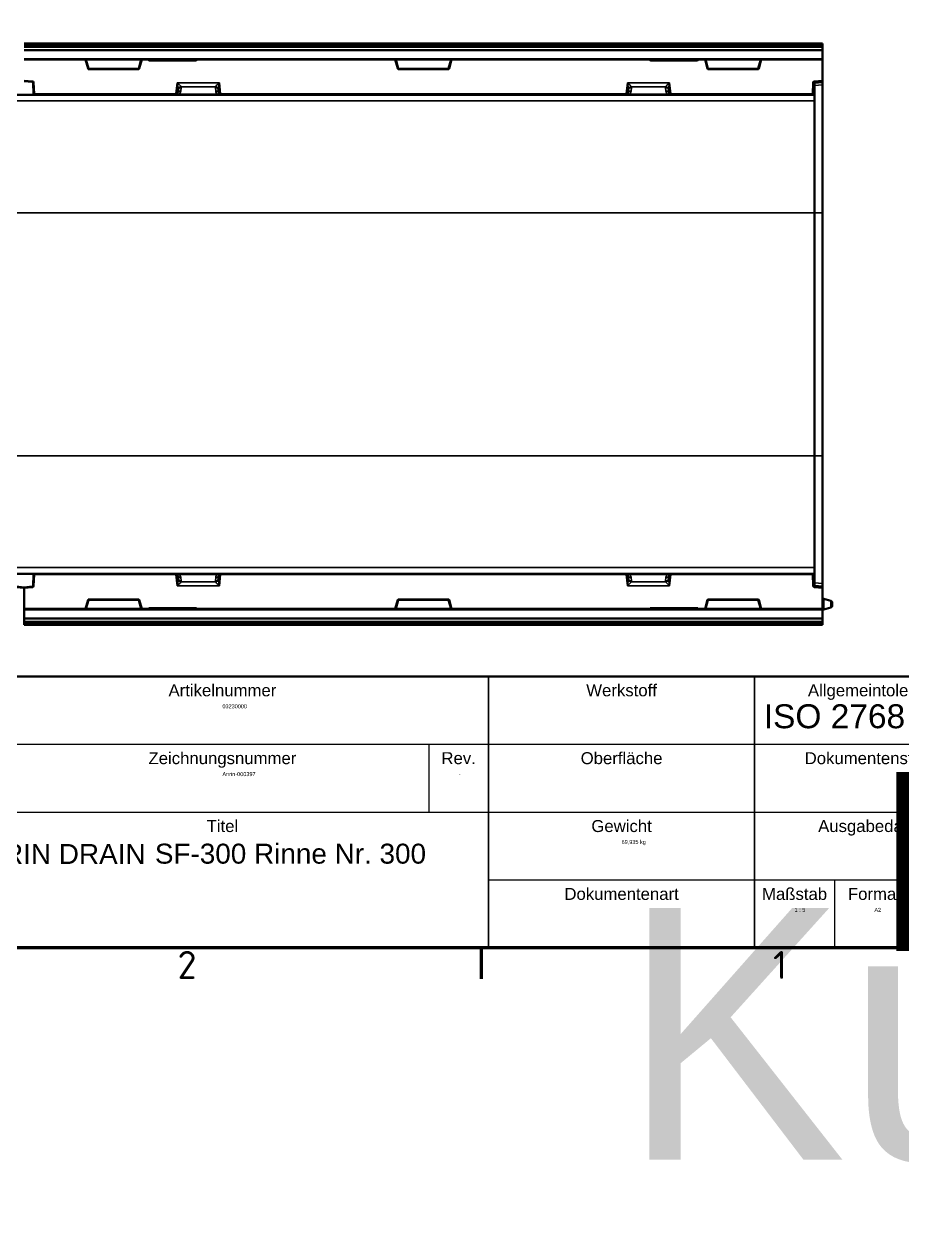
# Model space of a CAD drawing. Header units: millimetres. Extents: x 0 to 4362, y -130 to 2100.
# Drawn here: x 2313 to 2862, y -130 to 628 of the extents above; entities that cross this region are included whole.
import ezdxf
from ezdxf.enums import TextEntityAlignment as Align

# ---------------------------------------------------------------- set-up
doc = ezdxf.new("R2018")
doc.units = ezdxf.units.MM
doc.header["$LTSCALE"] = 5
for name, color, linetype, lineweight in [('Rahmen (ISO)', 7, 'Continuous', 70), ('Sichtbar (ISO)', 7, 'Continuous', 50), ('Sichtbar schmal (ISO)', 7, 'Continuous', 35), ('Symbole(DIN)', 7, 'Continuous', 25), ('Titel (ISO)', 7, 'Continuous', 50)]:
    doc.layers.add(name, color=color, linetype=linetype, lineweight=lineweight)
doc.styles.add('Aktuell-DIN', font='arial.ttf')
doc.styles.add('Notiztext (DIN)', font='isocpeur.ttf')
doc.styles.get("Standard").update_dxf_attribs({"font": 'arial.ttf'})

# ---------------------------------------------------------------- blocks, each defined once
blk = doc.blocks.new('Ränder Standardrahmen')
at = {"layer": 'Rahmen (ISO)'}
blk.add_line((519.75, 10), (519.75, 6.1), dxfattribs=at)
at = {"layer": 'Rahmen (ISO)', "flags": 128}
blk.add_lwpolyline([(10, 10), (10, 410), (584, 410), (584, 10), (10, 10)], dxfattribs=at)
at = {"layer": 'Rahmen (ISO)', "char_height": 3.5, "attachment_point": 7, "style": 'Notiztext (DIN)'}
for s, insert in [('2', (481.7, 6.1)), ('1', (556.3, 6.1))]:
    blk.add_mtext(s, dxfattribs=dict(at, insert=insert))
blk = doc.blocks.new('Schriftfelder Kundenzeichnung DE')
at = {"layer": 'Titel (ISO)', "lineweight": 50}
for p, q in [((283.01, 239.22), (103.01, 239.22)), ((103.01, 205.22), (283.01, 205.22))]:
    blk.add_line(p, q, dxfattribs=at)
at = {"layer": 'Titel (ISO)', "lineweight": 35}
for p, q in [((219.68, 239.22), (219.68, 205.22)), ((253.01, 239.22), (253.01, 205.22))]:
    blk.add_line(p, q, dxfattribs=at)
at = {"layer": 'Titel (ISO)', "lineweight": 25}
for p, q in [((103.01, 230.72), (283.01, 230.72)), ((212.18, 230.72), (212.18, 222.22)), ((153.01, 222.22), (283.01, 222.22)), ((219.68, 213.72), (283.01, 213.72)), ((263.01, 213.72), (263.01, 205.22))]:
    blk.add_line(p, q, dxfattribs=at)
at = {"layer": 'Symbole(DIN)', "color": 7, "style": 'Aktuell-DIN'}
for s, insert, char_height, attachment_point in [('\\fArial|b0|i0;Artikelnummer', (186.34, 238.22), 1.5, 2), ('\\fArial|b0|i0;Werkstoff', (236.34, 238.22), 1.5, 2), ('\\fArial|b0|i0;Allgemeintoleranz', (268.01, 238.22), 1.5, 2), ('\\fArial|b0|i0;Zeichnungsnummer', (186.34, 229.72), 1.5, 2), ('\\fArial|b0|i0;Oberfläche', (236.34, 229.72), 1.5, 2), ('\\fArial|b0|i0;Dokumentenstatus', (268.01, 229.72), 1.5, 2), ('\\fArial|b0|i0;Titel', (186.34, 221.22), 1.5, 2), ('\\fArial|b0|i0;Gewicht', (236.34, 221.22), 1.5, 2), ('\\fArial|b0|i0;Ausgabedatum', (268.01, 221.22), 1.5, 2), ('\\fArial|b0|i0; ', (176.72, 218.72), 3, 1), ('\\fArial|b0|i0;Dokumentenart', (236.34, 212.72), 1.5, 2), ('\\fArial|b0|i0;Maßstab', (258.01, 212.72), 1.5, 2), ('\\fArial|b0|i0;Format', (268.01, 212.72), 1.5, 2)]:
    blk.add_mtext(s, dxfattribs=dict(at, insert=insert, char_height=char_height, attachment_point=attachment_point))
for s, insert, char_height, width, attachment_point in [('\\fArial|b0|i0;ISO 2768 - mK', (268.01, 235.72), 3, 27.7157, 2), ('\\fArial|b0|i0;ANRIN DRAIN', (154.01, 218.22), 2.5, 22.7077, 1), ('\\fArial|b0|i0;SF-300 Rinne Nr. 300', (177.88, 218.26), 2.5, 33.9653, 1)]:
    blk.add_mtext(s, dxfattribs=dict(at, insert=insert, char_height=char_height, width=width, attachment_point=attachment_point))
at = {"layer": 'Symbole(DIN)', "color": 179, "insert": (215.93, 229.72), "char_height": 1.5, "attachment_point": 2, "style": 'Aktuell-DIN'}
blk.add_mtext('\\fArial|b0|i0;Rev.', dxfattribs=at)
at = {"layer": 'Symbole(DIN)', "color": 7, "lineweight": 30, "flags": 104}
for tag, height, p in [('AUTOR', 2.5, (115.51, 235.72)), ('Artikelnummer', 3, (186.34, 235.72)), ('MATERIAL', 1.8, (236.34, 235.72)), ('VaultStatus', 2, (268.01, 227.22)), ('BAUTEILNUMMER', 4, (186.34, 227.22)), ('Oberfläche', 2.5, (236.34, 227.22)), ('REVISIONSNUMMER', 4, (215.93, 227.22)), ('MASSE\\P3;', 3, (236.34, 218.72)), ('GENEHM.DAT._KONSTR.', 3, (268.01, 218.72)), ('Dokumentenart', 2.5, (236.34, 210.22)), ('Anfänglicher_Ansichtsmaßstab', 2.5, (258.01, 210.22)), ('Blattgröße', 2.5, (268.01, 210.22)), ('Blattnummer', 2.5, (278.01, 210.22))]:
    blk.add_attdef(tag, text='', height=height, dxfattribs=at).set_placement(p, align=Align.TOP_CENTER)

msp = doc.modelspace()

# ---------------------------------------------------------------- linework, layer by layer
at = {"layer": 'Sichtbar (ISO)'}
for p, q in [((2812.521, 616.203), (2312.521, 616.203)), ((2812.521, 616.203), (2812.521, 615.703)), ((2812.521, 615.203), (2812.521, 615.703)), ((2812.521, 614.203), (2812.521, 615.203)), ((2812.521, 614.203), (2312.521, 614.203)), ((2812.521, 612.203), (2312.521, 612.203)), ((2812.521, 614.203), (2812.521, 614.177)), ((2812.521, 612.203), (2812.521, 614.177)), ((2812.521, 606.703), (2812.521, 612.203)), ((2312.521, 606.203), (2351.258, 606.203)), ((2352.466, 600.57), (2350.913, 606.203)), ((2351.419, 606.203), (2385.624, 606.203)), ((2352.948, 600.203), (2384.094, 600.203)), ((2386.13, 606.203), (2384.576, 600.57)), ((2385.784, 606.203), (2390.671, 606.203)), ((2390.387, 606.203), (2390.422, 606.073)), ((2390.671, 606.203), (2420.371, 606.203)), ((2420.262, 606.19), (2390.781, 606.19)), ((2390.905, 605.703), (2420.138, 605.703)), ((2420.371, 606.203), (2545.258, 606.203)), ((2420.621, 606.073), (2420.655, 606.203)), ((2546.466, 600.57), (2544.913, 606.203)), ((2545.419, 606.203), (2579.624, 606.203)), ((2546.948, 600.203), (2578.094, 600.203)), ((2580.13, 606.203), (2578.576, 600.57)), ((2579.784, 606.203), (2704.671, 606.203)), ((2704.387, 606.203), (2704.422, 606.073)), ((2704.671, 606.203), (2734.371, 606.203)), ((2734.262, 606.19), (2704.781, 606.19)), ((2704.905, 605.703), (2734.138, 605.703)), ((2734.371, 606.203), (2739.258, 606.203)), ((2734.621, 606.073), (2734.655, 606.203)), ((2740.466, 600.57), (2738.913, 606.203)), ((2739.419, 606.203), (2773.624, 606.203)), ((2740.948, 600.203), (2772.094, 600.203)), ((2774.13, 606.203), (2772.576, 600.57)), ((2773.784, 606.203), (2812.521, 606.203)), ((2812.521, 606.703), (2812.521, 606.203)), ((2812.521, 593.186), (2812.521, 606.203)), ((2312.521, 592.684), (2317.588, 592.241)), ((2807.454, 592.241), (2812.521, 592.684)), ((2807.521, 591.765), (2812.521, 592.203)), ((2812.521, 592.174), (2807.521, 591.761)), ((2812.521, 593.186), (2812.521, 592.684)), ((2812.521, 592.684), (2812.521, 592.203)), ((2812.521, 592.203), (2812.521, 592.174)), ((2812.521, 592.174), (2812.521, 590.342)), ((2318.044, 591.769), (2318.416, 584.677)), ((2408.615, 585.098), (2408.839, 587.222)), ((2434.204, 587.222), (2434.427, 585.098)), ((2690.615, 585.098), (2690.839, 587.222)), ((2716.204, 587.222), (2716.427, 585.098)), ((2806.627, 584.677), (2806.999, 591.769)), ((2807.521, 584.203), (2807.521, 591.765)), ((2812.521, 590.342), (2812.521, 510.345)), ((2306.128, 584.203), (2318.915, 584.203)), ((2318.915, 584.203), (2407.568, 584.203)), ((2407.621, 584.203), (2407.568, 584.203)), ((2407.621, 584.203), (2435.422, 584.203)), ((2435.474, 584.203), (2435.422, 584.203)), ((2435.474, 584.203), (2689.568, 584.203)), ((2689.621, 584.203), (2689.568, 584.203)), ((2689.621, 584.203), (2717.422, 584.203)), ((2717.474, 584.203), (2717.422, 584.203)), ((2717.474, 584.203), (2806.128, 584.203)), ((2806.128, 584.203), (2807.521, 584.203)), ((2807.521, 580.335), (2807.521, 584.203)), ((2807.521, 510.345), (2807.521, 580.335)), ((2807.521, 358.061), (2807.521, 510.345)), ((2812.521, 510.345), (2812.521, 358.061)), ((2807.521, 288.07), (2807.521, 358.061)), ((2812.521, 358.061), (2812.521, 278.063)), ((2306.128, 284.203), (2318.915, 284.203)), ((2318.416, 283.729), (2318.044, 276.637)), ((2407.568, 284.203), (2318.915, 284.203)), ((2407.568, 284.203), (2407.621, 284.203)), ((2435.422, 284.203), (2407.621, 284.203)), ((2408.839, 281.184), (2408.615, 283.307)), ((2434.427, 283.307), (2434.204, 281.184)), ((2435.422, 284.203), (2435.474, 284.203)), ((2689.568, 284.203), (2435.474, 284.203)), ((2689.568, 284.203), (2689.621, 284.203)), ((2717.422, 284.203), (2689.621, 284.203)), ((2690.839, 281.184), (2690.615, 283.307)), ((2716.427, 283.307), (2716.204, 281.184)), ((2717.422, 284.203), (2717.474, 284.203)), ((2806.128, 284.203), (2717.474, 284.203)), ((2806.128, 284.203), (2807.521, 284.203)), ((2806.999, 276.637), (2806.627, 283.729)), ((2807.521, 284.203), (2807.521, 288.07)), ((2807.521, 276.64), (2807.521, 284.203)), ((2312.521, 275.722), (2307.454, 276.165)), ((2317.588, 276.165), (2312.521, 275.722)), ((2312.521, 275.722), (2312.521, 275.22)), ((2312.521, 275.22), (2312.521, 275.722)), ((2312.521, 262.203), (2312.521, 275.22)), ((2312.521, 275.22), (2312.521, 262.203)), ((2812.521, 275.722), (2807.454, 276.165)), ((2807.521, 276.644), (2812.521, 276.231)), ((2812.521, 276.203), (2807.521, 276.64)), ((2812.521, 278.063), (2812.521, 276.231)), ((2812.521, 276.231), (2812.521, 276.203)), ((2812.521, 275.722), (2812.521, 276.203)), ((2812.521, 275.722), (2812.521, 275.22)), ((2812.521, 262.203), (2812.521, 275.22)), ((2350.913, 262.203), (2352.466, 267.836)), ((2384.094, 268.203), (2352.948, 268.203)), ((2384.576, 267.836), (2386.13, 262.203)), ((2544.913, 262.203), (2546.466, 267.836)), ((2578.094, 268.203), (2546.948, 268.203)), ((2578.576, 267.836), (2580.13, 262.203)), ((2738.913, 262.203), (2740.466, 267.836)), ((2772.094, 268.203), (2740.948, 268.203)), ((2772.576, 267.836), (2774.13, 262.203)), ((2813.263, 268.504), (2817.78, 267.294)), ((2818.521, 266.328), (2818.521, 264.078)), ((2312.521, 261.703), (2312.521, 262.203)), ((2351.258, 262.203), (2312.521, 262.203)), ((2312.521, 261.703), (2312.521, 256.203)), ((2385.624, 262.202), (2351.419, 262.202)), ((2390.671, 262.203), (2385.784, 262.203)), ((2390.422, 262.332), (2390.387, 262.203)), ((2420.371, 262.203), (2390.671, 262.203)), ((2390.781, 262.215), (2420.262, 262.215)), ((2420.138, 262.703), (2390.905, 262.703)), ((2545.258, 262.203), (2420.371, 262.203)), ((2420.655, 262.203), (2420.621, 262.332)), ((2579.624, 262.202), (2545.419, 262.202)), ((2704.671, 262.203), (2579.784, 262.203)), ((2704.422, 262.332), (2704.387, 262.203)), ((2734.371, 262.203), (2704.671, 262.203)), ((2704.781, 262.215), (2734.262, 262.215)), ((2734.138, 262.703), (2704.905, 262.703)), ((2739.258, 262.203), (2734.371, 262.203)), ((2734.655, 262.203), (2734.621, 262.332)), ((2773.624, 262.202), (2739.419, 262.202)), ((2812.521, 262.203), (2773.784, 262.203)), ((2812.521, 262.203), (2812.521, 261.703)), ((2812.521, 256.203), (2812.521, 261.703)), ((2813.263, 261.901), (2817.78, 263.112)), ((2312.521, 256.203), (2312.521, 254.228)), ((2312.521, 256.203), (2812.521, 256.203)), ((2312.521, 254.203), (2312.521, 254.228)), ((2312.521, 254.203), (2812.521, 254.203)), ((2312.521, 254.203), (2312.521, 253.203)), ((2312.521, 253.203), (2312.521, 252.703)), ((2312.521, 252.203), (2312.521, 252.703)), ((2312.521, 252.203), (2812.521, 252.203)), ((2812.521, 254.228), (2812.521, 256.203)), ((2812.521, 254.228), (2812.521, 254.203)), ((2812.521, 253.203), (2812.521, 254.203)), ((2812.521, 252.703), (2812.521, 253.203)), ((2812.521, 252.703), (2812.521, 252.203))]:
    msp.add_line(p, q, dxfattribs=at)
for centre, radius, start, end in [((2352.948, 600.703), 0.5, 195.422768, 270), ((2384.094, 600.703), 0.5, 270, 344.577232), ((2390.905, 606.203), 0.5, 195, 270), ((2420.138, 606.203), 0.5, 270, 345), ((2546.948, 600.703), 0.5, 195.422768, 270), ((2578.094, 600.703), 0.5, 270, 344.577232), ((2704.905, 606.203), 0.5, 195, 270), ((2734.138, 606.203), 0.5, 270, 345), ((2740.948, 600.703), 0.5, 195.422768, 270), ((2772.094, 600.703), 0.5, 270, 344.577232), ((2317.545, 591.743), 0.5, 3, 85), ((2807.498, 591.743), 0.5, 95, 177), ((2318.915, 584.703), 0.5, 183, 270), ((2407.621, 585.203), 1, 270, 354), ((2435.422, 585.203), 1, 186, 270), ((2689.621, 585.203), 1, 270, 354), ((2717.422, 585.203), 1, 186, 270), ((2806.128, 584.703), 0.5, 270, 357), ((2318.915, 283.703), 0.5, 90, 177), ((2407.621, 283.203), 1, 6, 90), ((2435.422, 283.203), 1, 90, 174), ((2689.621, 283.203), 1, 6, 90), ((2717.422, 283.203), 1, 90, 174), ((2806.128, 283.703), 0.5, 3, 90), ((2317.545, 276.663), 0.5, 275, 357), ((2807.498, 276.663), 0.5, 183, 265), ((2352.948, 267.703), 0.5, 90, 164.577232), ((2384.094, 267.703), 0.5, 15.422768, 90), ((2546.948, 267.703), 0.5, 90, 164.577232), ((2578.094, 267.703), 0.5, 15.422768, 90), ((2740.948, 267.703), 0.5, 90, 164.577232), ((2772.094, 267.703), 0.5, 15.422768, 90), ((2813.521, 269.47), 1, 180, 255), ((2817.521, 266.328), 1, 0, 75), ((2390.905, 262.203), 0.5, 90, 165), ((2420.138, 262.203), 0.5, 15, 90), ((2704.905, 262.203), 0.5, 90, 165), ((2734.138, 262.203), 0.5, 15, 90), ((2813.521, 260.935), 1, 105, 180), ((2817.521, 264.078), 1, 285, 0)]:
    msp.add_arc(centre, radius, start, end, dxfattribs=at)
for centre, major_axis, start_param, end_param in [((2390.768, 606.716), (0.137, -0.51), 5.8149227, 6.0344777), ((2420.275, 606.716), (-0.137, -0.51), 0.2487076, 0.4682626), ((2704.768, 606.716), (0.137, -0.51), 5.8149227, 6.0344777), ((2734.275, 606.716), (-0.137, -0.51), 0.2487076, 0.4682626), ((2390.768, 261.69), (0.137, 0.51), 0.2487076, 0.4682626), ((2420.275, 261.69), (-0.137, 0.51), 5.8149227, 6.0344777), ((2704.768, 261.69), (0.137, 0.51), 0.2487076, 0.4682626), ((2734.275, 261.69), (-0.137, 0.51), 5.8149227, 6.0344777)]:
    msp.add_ellipse(centre, major_axis=major_axis, ratio=0.947813, start_param=start_param, end_param=end_param, dxfattribs=at)
for points in [[(2351.258, 606.203), (2351.311, 606.203), (2351.366, 606.203), (2351.419, 606.203)], [(2385.624, 606.203), (2385.676, 606.203), (2385.731, 606.203), (2385.784, 606.203)], [(2545.258, 606.203), (2545.311, 606.203), (2545.366, 606.203), (2545.419, 606.203)], [(2579.624, 606.203), (2579.676, 606.203), (2579.731, 606.203), (2579.784, 606.203)], [(2739.258, 606.203), (2739.311, 606.203), (2739.366, 606.203), (2739.419, 606.203)], [(2773.624, 606.203), (2773.676, 606.203), (2773.731, 606.203), (2773.784, 606.203)], [(2351.419, 262.202), (2351.366, 262.202), (2351.311, 262.203), (2351.258, 262.203)], [(2385.784, 262.203), (2385.732, 262.203), (2385.676, 262.202), (2385.624, 262.202)], [(2545.419, 262.202), (2545.366, 262.202), (2545.311, 262.203), (2545.258, 262.203)], [(2579.784, 262.203), (2579.732, 262.203), (2579.676, 262.202), (2579.624, 262.202)], [(2739.419, 262.202), (2739.366, 262.202), (2739.311, 262.203), (2739.258, 262.203)], [(2773.784, 262.203), (2773.732, 262.203), (2773.676, 262.202), (2773.624, 262.202)]]:
    msp.add_open_spline(points, degree=3, dxfattribs=at)
at = {"layer": 'Sichtbar schmal (ISO)'}
for p, q in [((2312.521, 615.703), (2812.521, 615.703)), ((2812.521, 615.203), (2312.521, 615.203)), ((2312.521, 614.177), (2812.521, 614.177)), ((2812.521, 606.703), (2312.521, 606.703)), ((2352.948, 600.659), (2351.419, 606.203)), ((2352.948, 600.659), (2352.948, 600.203)), ((2384.094, 600.659), (2352.948, 600.659)), ((2385.624, 606.203), (2384.094, 600.659)), ((2384.094, 600.203), (2384.094, 600.659)), ((2390.905, 605.727), (2390.781, 606.19)), ((2390.905, 605.727), (2390.905, 605.703)), ((2420.138, 605.727), (2390.905, 605.727)), ((2420.262, 606.19), (2420.138, 605.727)), ((2420.138, 605.703), (2420.138, 605.727)), ((2546.948, 600.659), (2545.419, 606.203)), ((2546.948, 600.659), (2546.948, 600.203)), ((2578.094, 600.659), (2546.948, 600.659)), ((2579.624, 606.203), (2578.094, 600.659)), ((2578.094, 600.203), (2578.094, 600.659)), ((2704.905, 605.727), (2704.781, 606.19)), ((2704.905, 605.727), (2704.905, 605.703)), ((2734.138, 605.727), (2704.905, 605.727)), ((2734.262, 606.19), (2734.138, 605.727)), ((2734.138, 605.703), (2734.138, 605.727)), ((2740.948, 600.659), (2739.419, 606.203)), ((2740.948, 600.659), (2740.948, 600.203)), ((2772.094, 600.659), (2740.948, 600.659)), ((2773.624, 606.203), (2772.094, 600.659)), ((2772.094, 600.203), (2772.094, 600.659)), ((2317.632, 592.739), (2312.521, 593.186)), ((2317.632, 592.739), (2317.588, 592.241)), ((2318.044, 591.769), (2318.543, 591.795)), ((2318.915, 584.703), (2318.543, 591.795)), ((2806.499, 591.795), (2806.128, 584.703)), ((2806.499, 591.795), (2806.999, 591.769)), ((2812.521, 593.186), (2807.411, 592.739)), ((2807.454, 592.241), (2807.411, 592.739)), ((2318.915, 584.703), (2318.416, 584.677)), ((2407.568, 584.703), (2318.915, 584.703)), ((2318.915, 584.703), (2318.915, 584.203)), ((2408.306, 591.716), (2407.568, 584.703)), ((2407.568, 584.203), (2407.568, 584.703)), ((2407.568, 584.703), (2407.673, 584.697)), ((2408.306, 591.716), (2434.737, 591.716)), ((2433.468, 584.564), (2409.575, 584.564)), ((2410.605, 586.527), (2410.828, 588.651)), ((2410.763, 589.259), (2432.28, 589.259)), ((2432.215, 588.651), (2432.438, 586.527)), ((2435.474, 584.703), (2434.737, 591.716)), ((2435.37, 584.697), (2435.474, 584.703)), ((2689.568, 584.703), (2435.474, 584.703)), ((2435.474, 584.203), (2435.474, 584.703)), ((2690.306, 591.716), (2689.568, 584.703)), ((2689.568, 584.203), (2689.568, 584.703)), ((2689.568, 584.703), (2689.673, 584.697)), ((2690.306, 591.716), (2716.737, 591.716)), ((2691.575, 584.564), (2715.468, 584.564)), ((2692.605, 586.527), (2692.828, 588.651)), ((2714.28, 589.259), (2692.763, 589.259)), ((2714.215, 588.651), (2714.438, 586.527)), ((2717.474, 584.703), (2716.737, 591.716)), ((2717.37, 584.697), (2717.474, 584.703)), ((2806.128, 584.703), (2717.474, 584.703)), ((2717.474, 584.203), (2717.474, 584.703)), ((2806.627, 584.677), (2806.128, 584.703)), ((2806.128, 584.203), (2806.128, 584.703)), ((2812.521, 590.342), (2807.521, 589.905)), ((2807.521, 580.335), (1817.521, 580.335)), ((2807.521, 510.345), (1817.521, 510.345)), ((2812.521, 510.345), (2807.521, 510.345)), ((2807.521, 358.061), (1817.521, 358.061)), ((2812.521, 358.061), (2807.521, 358.061)), ((2807.521, 288.07), (1817.521, 288.07)), ((2318.416, 283.729), (2318.915, 283.703)), ((2318.543, 276.611), (2318.915, 283.703)), ((2318.915, 284.203), (2318.915, 283.703)), ((2318.915, 283.703), (2407.568, 283.703)), ((2407.568, 284.203), (2407.568, 283.703)), ((2407.673, 283.708), (2407.568, 283.703)), ((2407.568, 283.703), (2408.306, 276.689)), ((2433.468, 283.841), (2409.575, 283.841)), ((2410.828, 279.754), (2410.605, 281.878)), ((2432.438, 281.878), (2432.215, 279.754)), ((2434.737, 276.689), (2435.474, 283.703)), ((2435.474, 283.703), (2435.37, 283.708)), ((2435.474, 284.203), (2435.474, 283.703)), ((2435.474, 283.703), (2689.568, 283.703)), ((2689.568, 284.203), (2689.568, 283.703)), ((2689.673, 283.708), (2689.568, 283.703)), ((2689.568, 283.703), (2690.306, 276.689)), ((2691.575, 283.841), (2715.468, 283.841)), ((2692.828, 279.754), (2692.605, 281.878)), ((2714.438, 281.878), (2714.215, 279.754)), ((2716.737, 276.689), (2717.474, 283.703)), ((2717.474, 283.703), (2717.37, 283.708)), ((2717.474, 284.203), (2717.474, 283.703)), ((2717.474, 283.703), (2806.128, 283.703)), ((2806.128, 283.703), (2806.128, 284.203)), ((2806.128, 283.703), (2806.627, 283.729)), ((2806.128, 283.703), (2806.499, 276.611)), ((2307.411, 275.667), (2312.521, 275.22)), ((2312.521, 275.22), (2317.632, 275.667)), ((2317.588, 276.165), (2317.632, 275.667)), ((2318.543, 276.611), (2318.044, 276.637)), ((2434.737, 276.689), (2408.306, 276.689)), ((2410.763, 279.147), (2432.28, 279.147)), ((2716.737, 276.689), (2690.306, 276.689)), ((2714.28, 279.147), (2692.763, 279.147)), ((2806.999, 276.637), (2806.499, 276.611)), ((2807.411, 275.667), (2807.454, 276.165)), ((2807.411, 275.667), (2812.521, 275.22)), ((2812.521, 278.063), (2807.521, 278.501)), ((2351.419, 262.202), (2352.948, 267.746)), ((2352.948, 268.203), (2352.948, 267.746)), ((2352.948, 267.746), (2384.094, 267.746)), ((2384.094, 267.746), (2384.094, 268.203)), ((2384.094, 267.746), (2385.624, 262.202)), ((2545.419, 262.202), (2546.948, 267.746)), ((2546.948, 268.203), (2546.948, 267.746)), ((2546.948, 267.746), (2578.094, 267.746)), ((2578.094, 267.746), (2578.094, 268.203)), ((2578.094, 267.746), (2579.624, 262.202)), ((2739.419, 262.202), (2740.948, 267.746)), ((2740.948, 268.203), (2740.948, 267.746)), ((2740.948, 267.746), (2772.094, 267.746)), ((2772.094, 267.746), (2772.094, 268.203)), ((2772.094, 267.746), (2773.624, 262.202)), ((2813.263, 268.504), (2813.263, 261.901)), ((2817.78, 263.112), (2817.78, 267.294)), ((2312.521, 261.703), (2812.521, 261.703)), ((2390.781, 262.215), (2390.905, 262.678)), ((2390.905, 262.703), (2390.905, 262.678)), ((2390.905, 262.678), (2420.138, 262.678)), ((2420.138, 262.678), (2420.138, 262.703)), ((2420.138, 262.678), (2420.262, 262.215)), ((2704.781, 262.215), (2704.905, 262.678)), ((2704.905, 262.703), (2704.905, 262.678)), ((2704.905, 262.678), (2734.138, 262.678)), ((2734.138, 262.678), (2734.138, 262.703)), ((2734.138, 262.678), (2734.262, 262.215)), ((2812.521, 254.228), (2312.521, 254.228)), ((2312.521, 253.203), (2812.521, 253.203)), ((2812.521, 252.703), (2312.521, 252.703))]:
    msp.add_line(p, q, dxfattribs=at)
for centre, radius, start, end in [((2317.545, 591.743), 1, 3, 85), ((2807.498, 591.743), 1, 95, 177), ((2407.621, 586.841), 3, 310.635373, 354), ((2435.422, 586.841), 3, 186, 229.364627), ((2689.621, 586.841), 3, 310.635373, 354), ((2717.422, 586.841), 3, 186, 229.364627), ((2407.621, 281.564), 3, 6, 49.364627), ((2435.422, 281.564), 3, 130.635373, 174), ((2689.621, 281.564), 3, 6, 49.364627), ((2717.422, 281.564), 3, 130.635373, 174), ((2317.545, 276.663), 1, 275, 357), ((2807.498, 276.663), 1, 183, 265)]:
    msp.add_arc(centre, radius, start, end, dxfattribs=at)
for centre, major_axis, ratio, start_param, end_param in [((2352.948, 600.703), (-0.482, -0.133), 0.0840398, 0, 1.5476161), ((2384.094, 600.703), (0.482, -0.133), 0.0840398, 4.7355692, 6.2831853), ((2390.905, 606.203), (-0.483, -0.129), 0.947813, 0, 1.3220887), ((2420.138, 606.203), (0.483, -0.129), 0.947813, 4.9610966, 6.2831853), ((2546.948, 600.703), (-0.482, -0.133), 0.0840398, 0, 1.5476161), ((2578.094, 600.703), (0.482, -0.133), 0.0840398, 4.7355692, 6.2831853), ((2704.905, 606.203), (-0.483, -0.129), 0.947813, 0, 1.3220887), ((2734.138, 606.203), (0.483, -0.129), 0.947813, 4.9610966, 6.2831853), ((2740.948, 600.703), (-0.482, -0.133), 0.0840398, 0, 1.5476161), ((2772.094, 600.703), (0.482, -0.133), 0.0840398, 4.7355692, 6.2831853), ((2407.621, 584.703), (0, -0.5), 0.1039621, 0, 1.5598699), ((2407.621, 585.203), (-0.995, 0.105), 0.5, 1.6755161, 3.1415927), ((2409.575, 582.926), (-1.302, 1.518), 0.6810406, 5.3832101, 6.2831853), ((2410.605, 584.889), (-1.989, 0.209), 0.8176676, 4.7981187, 6.2831853), ((2410.828, 587.013), (-1.989, 0.209), 0.8176676, 4.7981187, 6.2831853), ((2407.811, 587.013), (0.41, 2.103), 0.4603244, 4.9010024, 5.1944917), ((2410.763, 587.62), (1.9, 0.625), 0.8049551, 1.3119969, 2.6322857), ((2407.811, 588.651), (-3.018, -0.293), 0.689271, 3.0017611, 3.2952504), ((2435.232, 588.651), (-3.018, 0.293), 0.689271, 6.1295276, 6.4230169), ((2432.215, 587.013), (1.989, 0.209), 0.8176676, 0, 1.4850666), ((2432.28, 587.62), (1.9, -0.625), 0.8049551, 0.509307, 1.8295958), ((2432.438, 584.889), (1.989, 0.209), 0.8176676, 0, 1.4850666), ((2433.468, 582.926), (1.302, 1.518), 0.6810406, 0, 0.8999752), ((2435.232, 587.013), (-0.41, 2.103), 0.4603244, 1.0886936, 1.3821829), ((2435.422, 585.203), (-0.995, -0.105), 0.5, 0, 1.4660766), ((2435.422, 584.703), (0, -0.5), 0.1039621, 4.7233154, 6.2831853), ((2689.621, 584.703), (0, -0.5), 0.1039621, 0, 1.5598699), ((2689.621, 585.203), (-0.995, 0.105), 0.5, 1.6755161, 3.1415927), ((2691.575, 582.926), (-1.302, 1.518), 0.6810406, 5.3832101, 6.2831853), ((2692.605, 584.889), (-1.989, 0.209), 0.8176676, 4.7981187, 6.2831853), ((2692.828, 587.013), (-1.989, 0.209), 0.8176676, 4.7981187, 6.2831853), ((2689.811, 587.013), (0.41, 2.103), 0.4603244, 4.9010024, 5.1944917), ((2692.763, 587.62), (1.9, 0.625), 0.8049551, 1.3119969, 2.6322857), ((2689.811, 588.651), (-3.018, -0.293), 0.689271, 3.0017611, 3.2952504), ((2717.232, 588.651), (-3.018, 0.293), 0.689271, 6.1295276, 6.4230169), ((2714.215, 587.013), (1.989, 0.209), 0.8176676, 0, 1.4850666), ((2714.28, 587.62), (1.9, -0.625), 0.8049551, 0.509307, 1.8295958), ((2714.438, 584.889), (1.989, 0.209), 0.8176676, 0, 1.4850666), ((2715.468, 582.926), (1.302, 1.518), 0.6810406, 0, 0.8999752), ((2717.232, 587.013), (-0.41, 2.103), 0.4603244, 1.0886936, 1.3821829), ((2717.422, 585.203), (-0.995, -0.105), 0.5, 0, 1.4660766), ((2717.422, 584.703), (0, -0.5), 0.1039621, 4.7233154, 6.2831853), ((2407.621, 283.703), (0, 0.5), 0.1039621, 4.7233154, 6.2831853), ((2407.621, 283.203), (0.995, 0.105), 0.5, 0, 1.4660766), ((2409.575, 285.479), (-1.302, -1.518), 0.6810406, 0, 0.8999752), ((2410.605, 283.516), (-1.989, -0.209), 0.8176676, 0, 1.4850666), ((2410.828, 281.393), (-1.989, -0.209), 0.8176676, 0, 1.4850666), ((2407.811, 281.393), (0.41, -2.103), 0.4603244, 1.0886936, 1.3821829), ((2432.215, 281.393), (1.989, -0.209), 0.8176676, 4.7981187, 6.2831853), ((2432.438, 283.516), (1.989, -0.209), 0.8176676, 4.7981187, 6.2831853), ((2433.468, 285.479), (1.302, -1.518), 0.6810406, 5.3832101, 6.2831853), ((2435.232, 281.393), (-0.41, -2.103), 0.4603244, 4.9010024, 5.1944917), ((2435.422, 283.203), (0.995, -0.105), 0.5, 1.6755161, 3.1415927), ((2435.422, 283.703), (0, 0.5), 0.1039621, 0, 1.5598699), ((2689.621, 283.703), (0, 0.5), 0.1039621, 4.7233154, 6.2831853), ((2689.621, 283.203), (0.995, 0.105), 0.5, 0, 1.4660766), ((2691.575, 285.479), (-1.302, -1.518), 0.6810406, 0, 0.8999752), ((2692.605, 283.516), (-1.989, -0.209), 0.8176676, 0, 1.4850666), ((2689.811, 281.393), (0.41, -2.103), 0.4603244, 1.0886936, 1.3821829), ((2692.828, 281.393), (-1.989, -0.209), 0.8176676, 0, 1.4850666), ((2714.215, 281.393), (1.989, -0.209), 0.8176676, 4.7981187, 6.2831853), ((2714.438, 283.516), (1.989, -0.209), 0.8176676, 4.7981187, 6.2831853), ((2715.468, 285.479), (1.302, -1.518), 0.6810406, 5.3832101, 6.2831853), ((2717.232, 281.393), (-0.41, -2.103), 0.4603244, 4.9010024, 5.1944917), ((2717.422, 283.203), (0.995, -0.105), 0.5, 1.6755161, 3.1415927), ((2717.422, 283.703), (0, 0.5), 0.1039621, 0, 1.5598699), ((2410.763, 280.785), (-1.9, 0.625), 0.8049551, 0.509307, 1.8295958), ((2407.811, 279.754), (3.018, -0.293), 0.689271, 6.1295276, 6.4230169), ((2435.232, 279.754), (3.018, 0.293), 0.689271, 3.0017611, 3.2952504), ((2432.28, 280.785), (-1.9, -0.625), 0.8049551, 1.3119969, 2.6322857), ((2692.763, 280.785), (-1.9, 0.625), 0.8049551, 0.509307, 1.8295958), ((2689.811, 279.754), (3.018, -0.293), 0.689271, 6.1295276, 6.4230169), ((2717.232, 279.754), (3.018, 0.293), 0.689271, 3.0017611, 3.2952504), ((2714.28, 280.785), (-1.9, -0.625), 0.8049551, 1.3119969, 2.6322857), ((2352.948, 267.703), (-0.482, 0.133), 0.0840398, 4.7355692, 6.2831853), ((2384.094, 267.703), (0.482, 0.133), 0.0840398, 0, 1.5476161), ((2546.948, 267.703), (-0.482, 0.133), 0.0840398, 4.7355692, 6.2831853), ((2578.094, 267.703), (0.482, 0.133), 0.0840398, 0, 1.5476161), ((2740.948, 267.703), (-0.482, 0.133), 0.0840398, 4.7355692, 6.2831853), ((2772.094, 267.703), (0.482, 0.133), 0.0840398, 0, 1.5476161), ((2390.905, 262.203), (-0.483, 0.129), 0.947813, 4.9610966, 6.2831853), ((2420.138, 262.203), (0.483, 0.129), 0.947813, 0, 1.3220887), ((2704.905, 262.203), (-0.483, 0.129), 0.947813, 4.9610966, 6.2831853), ((2734.138, 262.203), (0.483, 0.129), 0.947813, 0, 1.3220887)]:
    msp.add_ellipse(centre, major_axis=major_axis, ratio=ratio, start_param=start_param, end_param=end_param, dxfattribs=at)
for points, knots in [([(2407.621, 584.203), (2407.791, 584.203), (2407.962, 584.21), (2408.301, 584.239), (2408.47, 584.261), (2408.634, 584.291), (2408.799, 584.32), (2408.962, 584.358), (2409.277, 584.449), (2409.43, 584.502), (2409.575, 584.564)], [-0.00097649, -0.00097649, -0.00097649, -0.00097649, 0.07708795, 0.07708795, 0.15515238, 0.15515238, 0.15515238, 0.23321682, 0.23321682, 0.31128125, 0.31128125, 0.31128125, 0.31128125]), ([(2410.763, 589.259), (2410.725, 589.327), (2410.676, 589.4), (2410.463, 589.683), (2410.247, 589.915), (2410.001, 590.159), (2409.797, 590.362), (2409.571, 590.574), (2409.008, 591.091), (2408.655, 591.405), (2408.306, 591.716)], [0.09962646, 0.09962646, 0.09962646, 0.09962646, 0.16010665, 0.16010665, 0.3202133, 0.3202133, 0.3202133, 0.45284249, 0.45284249, 0.64042661, 0.64042661, 0.64042661, 0.64042661]), ([(2408.306, 591.716), (2408.389, 591.226), (2408.472, 590.731), (2408.605, 589.914), (2408.657, 589.578), (2408.703, 589.257), (2408.759, 588.87), (2408.806, 588.502), (2408.846, 588.049), (2408.854, 587.931), (2408.859, 587.821)], [-0.64042661, -0.64042661, -0.64042661, -0.64042661, -0.45284249, -0.45284249, -0.3202133, -0.3202133, -0.3202133, -0.16010665, -0.16010665, -0.09962646, -0.09962646, -0.09962646, -0.09962646]), ([(2434.737, 591.716), (2434.388, 591.405), (2434.035, 591.091), (2433.472, 590.574), (2433.246, 590.362), (2433.042, 590.159), (2432.796, 589.915), (2432.579, 589.683), (2432.367, 589.4), (2432.318, 589.327), (2432.28, 589.259)], [-0.00100156, -0.00100156, -0.00100156, -0.00100156, 0.1865823, 0.1865823, 0.31921174, 0.31921174, 0.31921174, 0.47931839, 0.47931839, 0.53979859, 0.53979859, 0.53979859, 0.53979859]), ([(2433.468, 584.564), (2433.753, 584.442), (2434.068, 584.353), (2434.727, 584.233), (2435.076, 584.203), (2435.422, 584.203)], [-0.31124093, -0.31124093, -0.31124093, -0.31124093, -0.15764428, -0.15764428, 0.00101324, 0.00101324, 0.00101324, 0.00101324]), ([(2434.184, 587.821), (2434.189, 587.931), (2434.197, 588.049), (2434.237, 588.502), (2434.284, 588.87), (2434.34, 589.257), (2434.386, 589.578), (2434.438, 589.914), (2434.57, 590.731), (2434.654, 591.226), (2434.737, 591.716)], [-0.53979859, -0.53979859, -0.53979859, -0.53979859, -0.47931839, -0.47931839, -0.31921174, -0.31921174, -0.31921174, -0.1865823, -0.1865823, 0.00100156, 0.00100156, 0.00100156, 0.00100156]), ([(2689.621, 584.203), (2689.791, 584.203), (2689.962, 584.21), (2690.301, 584.239), (2690.469, 584.261), (2690.634, 584.291), (2690.799, 584.32), (2690.962, 584.358), (2691.277, 584.449), (2691.43, 584.502), (2691.575, 584.564)], [-0.31225418, -0.31225418, -0.31225418, -0.31225418, -0.23419063, -0.23419063, -0.15612709, -0.15612709, -0.15612709, -0.07806354, -0.07806354, 0, 0, 0, 0]), ([(2690.306, 591.716), (2690.389, 591.226), (2690.472, 590.731), (2690.605, 589.914), (2690.657, 589.578), (2690.703, 589.257), (2690.759, 588.87), (2690.806, 588.502), (2690.846, 588.049), (2690.854, 587.931), (2690.859, 587.821)], [-0.6404266, -0.6404266, -0.6404266, -0.6404266, -0.45284274, -0.45284274, -0.3202133, -0.3202133, -0.3202133, -0.16010665, -0.16010665, -0.09962646, -0.09962646, -0.09962646, -0.09962646]), ([(2692.763, 589.259), (2692.725, 589.327), (2692.676, 589.4), (2692.463, 589.683), (2692.247, 589.915), (2692.001, 590.159), (2691.797, 590.362), (2691.571, 590.574), (2691.008, 591.091), (2690.655, 591.405), (2690.306, 591.716)], [0.09962646, 0.09962646, 0.09962646, 0.09962646, 0.16010665, 0.16010665, 0.3202133, 0.3202133, 0.3202133, 0.45284274, 0.45284274, 0.6404266, 0.6404266, 0.6404266, 0.6404266]), ([(2716.737, 591.716), (2716.388, 591.405), (2716.035, 591.091), (2715.472, 590.574), (2715.246, 590.362), (2715.042, 590.159), (2714.796, 589.915), (2714.579, 589.683), (2714.367, 589.4), (2714.318, 589.327), (2714.28, 589.259)], [-0.0010016, -0.0010016, -0.0010016, -0.0010016, 0.18658253, 0.18658253, 0.31921171, 0.31921171, 0.31921171, 0.47931836, 0.47931836, 0.53979856, 0.53979856, 0.53979856, 0.53979856]), ([(2715.468, 584.564), (2715.754, 584.442), (2716.073, 584.352), (2716.731, 584.232), (2717.078, 584.203), (2717.422, 584.203)], [0, 0, 0, 0, 0.15463042, 0.15463042, 0.31225774, 0.31225774, 0.31225774, 0.31225774]), ([(2716.184, 587.821), (2716.189, 587.931), (2716.197, 588.049), (2716.237, 588.502), (2716.284, 588.87), (2716.34, 589.257), (2716.386, 589.578), (2716.438, 589.914), (2716.57, 590.731), (2716.654, 591.226), (2716.737, 591.716)], [-0.53979856, -0.53979856, -0.53979856, -0.53979856, -0.47931836, -0.47931836, -0.31921171, -0.31921171, -0.31921171, -0.18658253, -0.18658253, 0.0010016, 0.0010016, 0.0010016, 0.0010016]), ([(2409.575, 283.841), (2409.288, 283.964), (2408.97, 284.054), (2408.311, 284.173), (2407.965, 284.203), (2407.621, 284.203)], [0, 0, 0, 0, 0.15463042, 0.15463042, 0.31225774, 0.31225774, 0.31225774, 0.31225774]), ([(2435.422, 284.203), (2435.251, 284.203), (2435.08, 284.195), (2434.741, 284.166), (2434.573, 284.144), (2434.408, 284.115), (2434.244, 284.085), (2434.081, 284.048), (2433.765, 283.957), (2433.613, 283.903), (2433.468, 283.841)], [-0.31225418, -0.31225418, -0.31225418, -0.31225418, -0.23419063, -0.23419063, -0.15612709, -0.15612709, -0.15612709, -0.07806354, -0.07806354, 0, 0, 0, 0]), ([(2691.575, 283.841), (2691.29, 283.963), (2690.974, 284.053), (2690.316, 284.173), (2689.967, 284.203), (2689.621, 284.203)], [-0.31124093, -0.31124093, -0.31124093, -0.31124093, -0.15764428, -0.15764428, 0.00101324, 0.00101324, 0.00101324, 0.00101324]), ([(2717.422, 284.203), (2717.251, 284.203), (2717.08, 284.195), (2716.741, 284.166), (2716.573, 284.144), (2716.408, 284.115), (2716.244, 284.085), (2716.081, 284.048), (2715.765, 283.957), (2715.613, 283.903), (2715.468, 283.841)], [-0.00097649, -0.00097649, -0.00097649, -0.00097649, 0.07708795, 0.07708795, 0.15515238, 0.15515238, 0.15515238, 0.23321682, 0.23321682, 0.31128125, 0.31128125, 0.31128125, 0.31128125]), ([(2408.859, 280.585), (2408.854, 280.474), (2408.846, 280.357), (2408.806, 279.904), (2408.759, 279.535), (2408.703, 279.148), (2408.657, 278.827), (2408.605, 278.492), (2408.472, 277.675), (2408.389, 277.18), (2408.306, 276.689)], [-0.53979856, -0.53979856, -0.53979856, -0.53979856, -0.47931836, -0.47931836, -0.31921171, -0.31921171, -0.31921171, -0.18658253, -0.18658253, 0.0010016, 0.0010016, 0.0010016, 0.0010016]), ([(2408.306, 276.689), (2408.655, 277), (2409.008, 277.314), (2409.571, 277.832), (2409.797, 278.044), (2410.001, 278.246), (2410.247, 278.491), (2410.463, 278.722), (2410.676, 279.005), (2410.725, 279.078), (2410.763, 279.147)], [-0.0010016, -0.0010016, -0.0010016, -0.0010016, 0.18658253, 0.18658253, 0.31921171, 0.31921171, 0.31921171, 0.47931836, 0.47931836, 0.53979856, 0.53979856, 0.53979856, 0.53979856]), ([(2432.28, 279.147), (2432.318, 279.078), (2432.367, 279.005), (2432.579, 278.722), (2432.796, 278.491), (2433.042, 278.246), (2433.246, 278.044), (2433.472, 277.832), (2434.035, 277.314), (2434.388, 277), (2434.737, 276.689)], [0.09962646, 0.09962646, 0.09962646, 0.09962646, 0.16010665, 0.16010665, 0.3202133, 0.3202133, 0.3202133, 0.45284274, 0.45284274, 0.6404266, 0.6404266, 0.6404266, 0.6404266]), ([(2434.737, 276.689), (2434.654, 277.18), (2434.57, 277.675), (2434.438, 278.492), (2434.386, 278.827), (2434.34, 279.148), (2434.284, 279.535), (2434.237, 279.904), (2434.197, 280.357), (2434.189, 280.474), (2434.184, 280.585)], [-0.6404266, -0.6404266, -0.6404266, -0.6404266, -0.45284274, -0.45284274, -0.3202133, -0.3202133, -0.3202133, -0.16010665, -0.16010665, -0.09962646, -0.09962646, -0.09962646, -0.09962646]), ([(2690.859, 280.585), (2690.854, 280.474), (2690.846, 280.357), (2690.806, 279.904), (2690.759, 279.535), (2690.703, 279.148), (2690.657, 278.827), (2690.605, 278.492), (2690.472, 277.675), (2690.389, 277.18), (2690.306, 276.689)], [-0.53979859, -0.53979859, -0.53979859, -0.53979859, -0.47931839, -0.47931839, -0.31921174, -0.31921174, -0.31921174, -0.1865823, -0.1865823, 0.00100156, 0.00100156, 0.00100156, 0.00100156]), ([(2690.306, 276.689), (2690.655, 277), (2691.008, 277.314), (2691.571, 277.832), (2691.797, 278.044), (2692.001, 278.246), (2692.247, 278.491), (2692.463, 278.722), (2692.676, 279.005), (2692.725, 279.078), (2692.763, 279.147)], [-0.00100156, -0.00100156, -0.00100156, -0.00100156, 0.1865823, 0.1865823, 0.31921174, 0.31921174, 0.31921174, 0.47931839, 0.47931839, 0.53979859, 0.53979859, 0.53979859, 0.53979859]), ([(2714.28, 279.147), (2714.318, 279.078), (2714.367, 279.005), (2714.579, 278.722), (2714.796, 278.491), (2715.042, 278.246), (2715.246, 278.044), (2715.472, 277.832), (2716.035, 277.314), (2716.388, 277), (2716.737, 276.689)], [0.09962646, 0.09962646, 0.09962646, 0.09962646, 0.16010665, 0.16010665, 0.3202133, 0.3202133, 0.3202133, 0.45284249, 0.45284249, 0.64042661, 0.64042661, 0.64042661, 0.64042661]), ([(2716.737, 276.689), (2716.654, 277.18), (2716.57, 277.675), (2716.438, 278.492), (2716.386, 278.827), (2716.34, 279.148), (2716.284, 279.535), (2716.237, 279.904), (2716.197, 280.357), (2716.189, 280.474), (2716.184, 280.585)], [-0.64042661, -0.64042661, -0.64042661, -0.64042661, -0.45284249, -0.45284249, -0.3202133, -0.3202133, -0.3202133, -0.16010665, -0.16010665, -0.09962646, -0.09962646, -0.09962646, -0.09962646])]:
    msp.add_open_spline(points, degree=3, knots=knots, dxfattribs=at)

# ---------------------------------------------------------------- block references
at = {"xscale": 5, "yscale": 5, "zscale": 5}
msp.add_blockref('Ränder Standardrahmen', (0, 0), dxfattribs=at)
ref = msp.add_blockref('Schriftfelder Kundenzeichnung DE', (1504.956, -976.102), dxfattribs=dict(xscale=5, yscale=5, zscale=5))
lines = msp.add_mtext('1 : 5', dxfattribs={"layer": 'Symbole(DIN)', "color": 7, "insert": (2795, 75), "char_height": 2.5, "attachment_point": 1})
ref.add_attrib('Anfänglicher_Ansichtsmaßstab', '', (2795, 75), dxfattribs={"flags": 104}).embed_mtext(lines)
lines = msp.add_mtext('A2', dxfattribs={"layer": 'Symbole(DIN)', "color": 7, "insert": (2845, 75), "char_height": 2.5, "attachment_point": 1})
ref.add_attrib('Blattgröße', '', (2845, 75), dxfattribs={"flags": 104}).embed_mtext(lines)
lines = msp.add_mtext('In Bearbeitung', dxfattribs={"layer": 'Symbole(DIN)', "color": 7, "insert": (2845, 160), "char_height": 112.08303, "attachment_point": 1})
ref.add_attrib('VaultStatus', '', (2845, 160), dxfattribs={"flags": 104}).embed_mtext(lines)
lines = msp.add_mtext('69,935 kg', dxfattribs={"layer": 'Symbole(DIN)', "color": 7, "insert": (2686.667, 117.5), "char_height": 2.5, "attachment_point": 1})
ref.add_attrib('MASSE\\P3;', '', (2686.667, 117.5), dxfattribs={"flags": 104}).embed_mtext(lines)
lines = msp.add_mtext('03230000', dxfattribs={"layer": 'Symbole(DIN)', "color": 7, "insert": (2436.667, 202.5), "char_height": 2.5, "attachment_point": 1})
ref.add_attrib('Artikelnummer', '', (2436.667, 202.5), dxfattribs={"flags": 104}).embed_mtext(lines)
lines = msp.add_mtext('Anrin-000397', dxfattribs={"layer": 'Symbole(DIN)', "color": 7, "insert": (2436.667, 160), "char_height": 2.5, "attachment_point": 1})
ref.add_attrib('BAUTEILNUMMER', '', (2436.667, 160), dxfattribs={"flags": 104}).embed_mtext(lines)
lines = msp.add_mtext('-', dxfattribs={"layer": 'Symbole(DIN)', "color": 7, "insert": (2584.583, 160), "char_height": 2.5, "attachment_point": 1})
ref.add_attrib('REVISIONSNUMMER', '', (2584.583, 160), dxfattribs={"flags": 104}).embed_mtext(lines)
lines = msp.add_mtext('Kundenzeichnung', dxfattribs={"layer": 'Symbole(DIN)', "color": 7, "insert": (2686.667, 75), "char_height": 157.75546, "attachment_point": 1})
ref.add_attrib('Dokumentenart', '', (2686.667, 75), dxfattribs={"flags": 104}).embed_mtext(lines)

doc.saveas('drawing.dxf')
